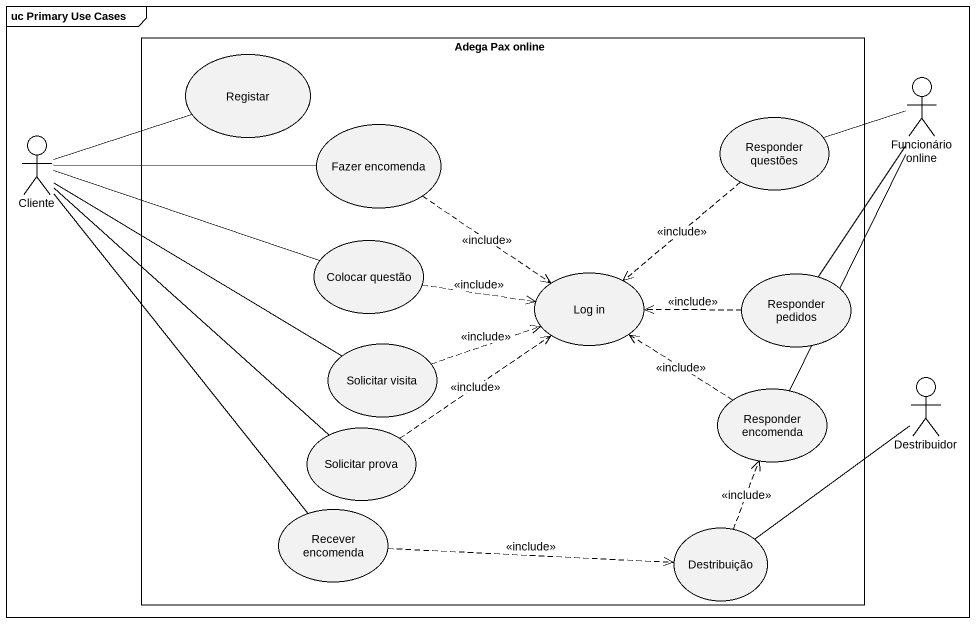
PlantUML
@startuml
mainframe uc Primary Use Cases
rectangle "Adega Pax online" as Adega_Pax_online {
  usecase Registar
  usecase "Fazer encomenda" as Fazer_encomenda
  usecase "Responder questões" as Responder_questões
  usecase "Colocar questão" as Colocar_questão
  usecase "Log in" as Log_in
  usecase "Responder pedidos" as Responder_pedidos
  usecase "Solicitar visita" as Solicitar_visita
  usecase "Responder encomenda" as Responder_encomenda
  usecase "Solicitar prova" as Solicitar_prova
  usecase "Recever encomenda" as Recever_encomenda
  usecase Destribuição
}
actor "Funcionário online" as Funcionário_online
actor Cliente
actor Destribuidor
Funcionário_online -left- Responder_questões
Funcionário_online -- Responder_pedidos
Funcionário_online -- Responder_encomenda
Fazer_encomenda ..> Log_in : <<include>>
Responder_questões ..> Log_in : <<include>>
Cliente -right- Registar
Cliente -right- Fazer_encomenda
Cliente -right- Colocar_questão
Cliente -right- Solicitar_visita
Cliente -- Solicitar_prova
Cliente -- Recever_encomenda
Colocar_questão .right.> Log_in : <<include>>
Responder_pedidos .left.> Log_in : <<include>>
Solicitar_visita .right.> Log_in : <<include>>
Responder_encomenda .up.> Log_in : <<include>>
Destribuidor -- Destribuição
Solicitar_prova .up.> Log_in : <<include>>
Recever_encomenda .right.> Destribuição : <<include>>
Destribuição .up.> Responder_encomenda : <<include>>
@enduml
